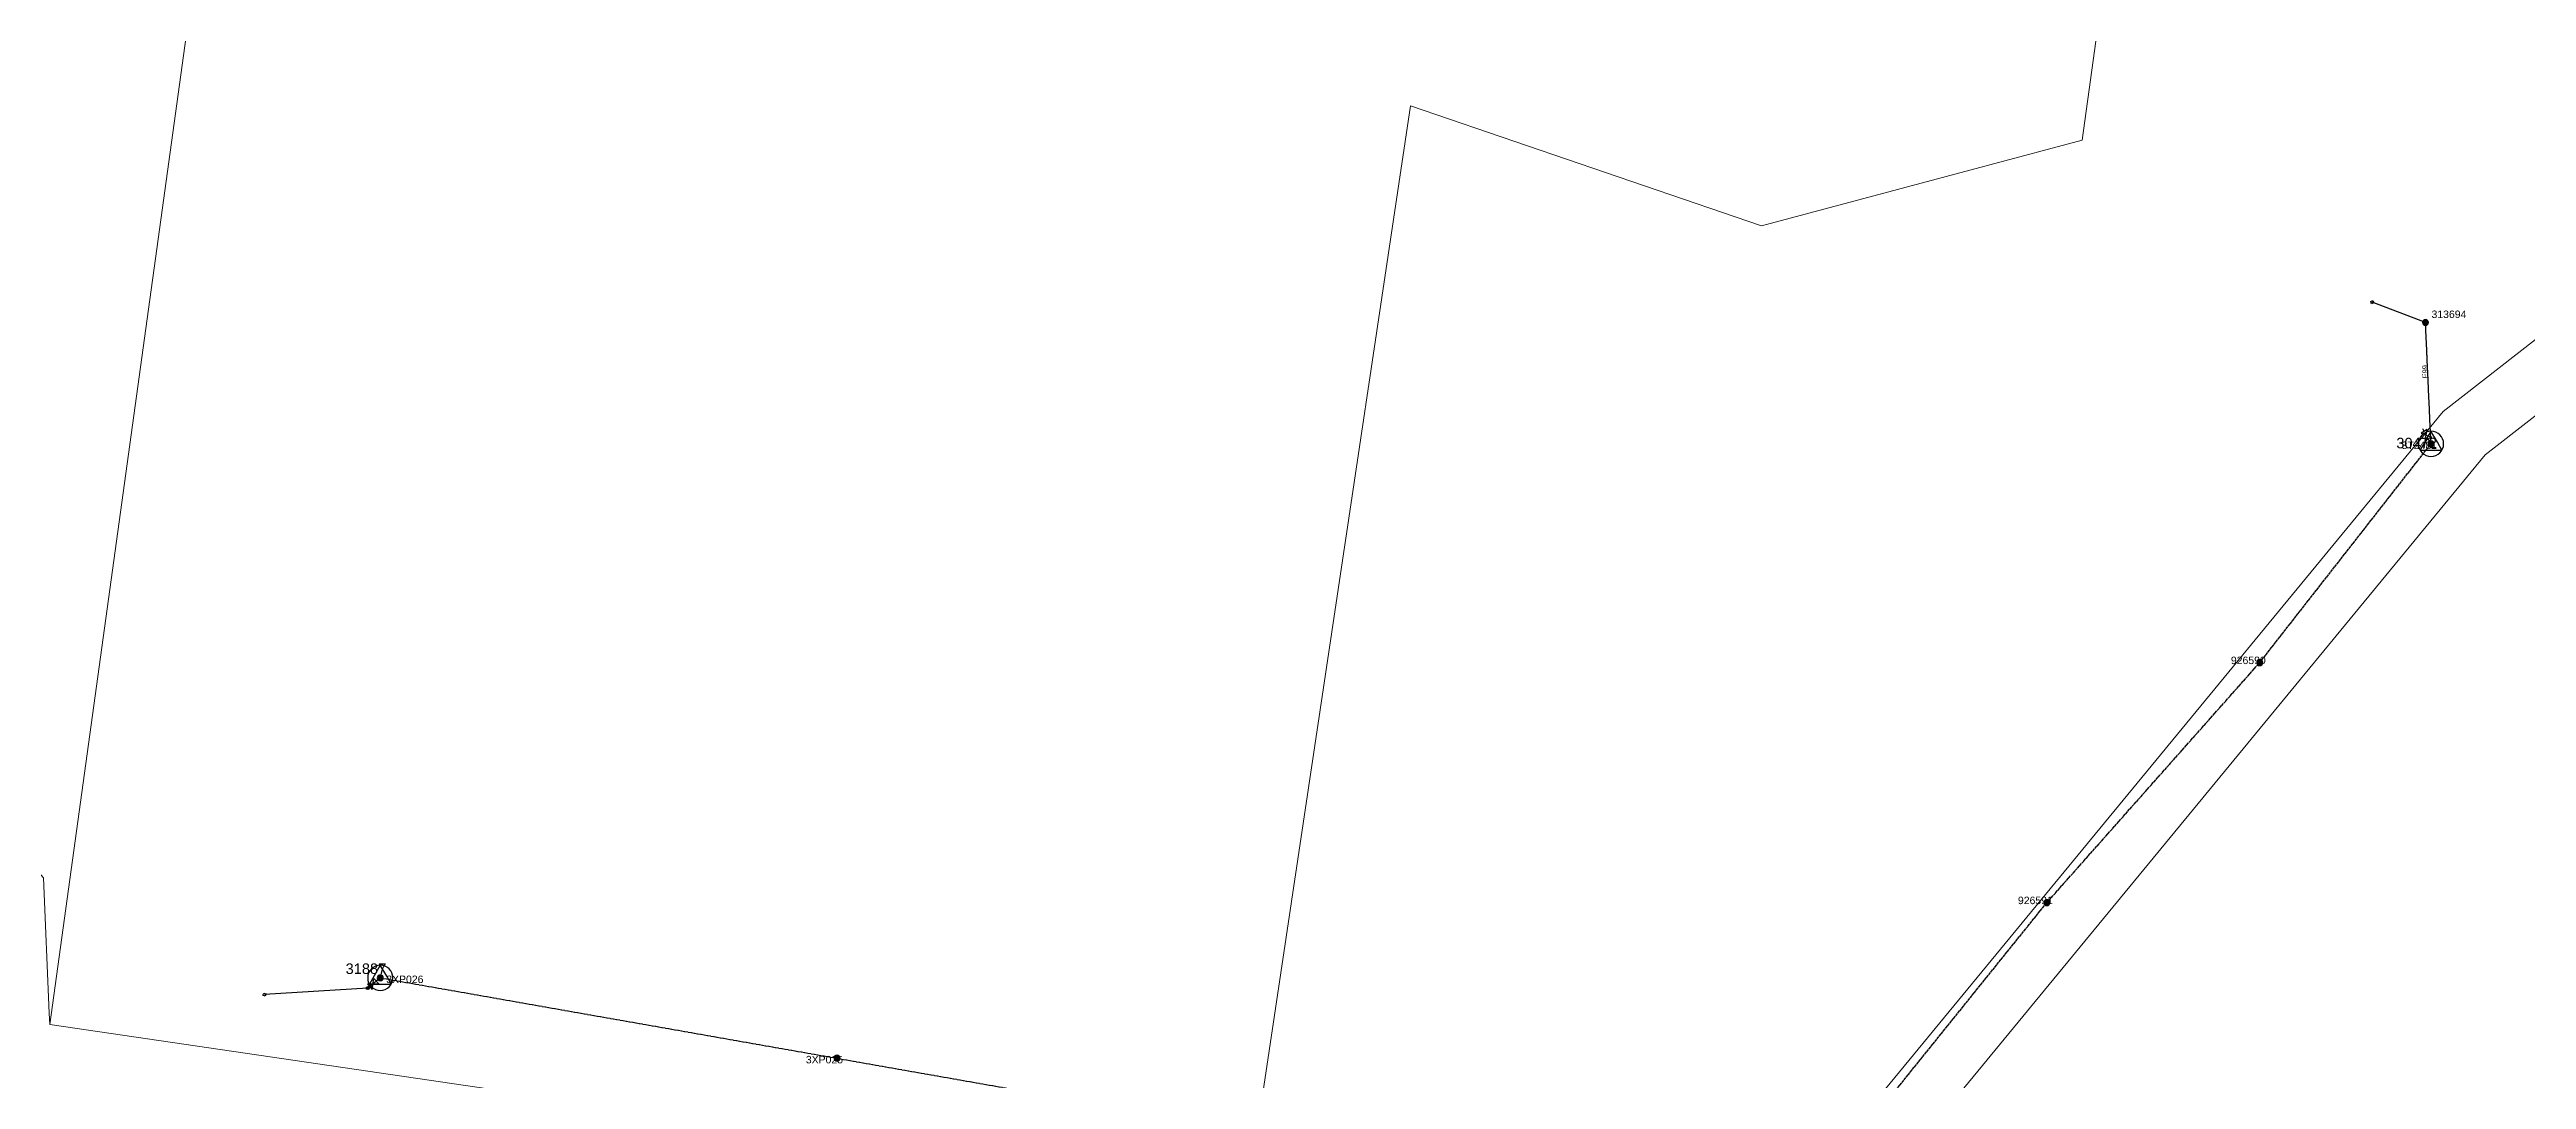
# Model space of a CAD drawing. Header units: metres. Extents: x 257896 to 264438, y 6185680 to 6189085.
# Drawn here: x 261838 to 262666, y 6187133 to 6187477 of the extents above; entities that cross this region are included whole.
import ezdxf
from ezdxf.enums import TextEntityAlignment as Align

# ---------------------------------------------------------------- set-up
doc = ezdxf.new("R2010")
doc.units = ezdxf.units.M
doc.linetypes.add('Cable Exist OH', pattern=[1, 1, 0])
doc.layers.get('0').update_dxf_attribs({"color": 6})
doc.layers.add('Cadastre Land Parcels_SP_EXT', color=9, linetype='Continuous', lineweight=5)
for name, color, linetype in [('Equip_LV_EXT', 7, 'Continuous'), ('Mains_HV_EXT', 7, 'Continuous'), ('Mains_LV_EXT', 7, 'Continuous'), ('Services_SP_EXT', 7, 'Continuous'), ('Sub_SP_TR_HV_LV_EXT', 7, 'Continuous'), ('SupportsOH_SP_TR_HV_LV_SL_EXT', 7, 'Continuous')]:
    doc.layers.add(name, color=color, linetype=linetype)
doc.layers.get('0').freeze()
doc.styles.add('POLE_LABEL', font='arial.ttf')
doc.styles.get("Standard").update_dxf_attribs({"font": 'arial.ttf'})

# ---------------------------------------------------------------- blocks, each defined once
blk = doc.blocks.new('SUB_POLE_EXT')
blk.add_wipeout([(0, 4.22), (0.42, 4.2), (0.83, 4.14), (1.21, 4.05), (1.62, 3.9), (1.99, 3.72), (2.35, 3.51), (2.68, 3.26), (2.99, 2.99), (3.28, 2.66), (3.52, 2.34), (3.76, 1.92), (3.9, 1.62), (4.04, 1.23), (4.18, 0.63), (4.22, 0), (4.18, -0.61), (4.06, -1.15), (3.9, -1.62), (3.58, -2.24), (3.22, -2.73), (2.97, -3.01), (2.68, -3.26), (2.36, -3.5), (2, -3.72), (1.64, -3.89), (1.25, -4.03), (0.82, -4.14), (0.42, -4.2), (0, -4.22), (-0.41, -4.2), (-0.8, -4.15), (-1.21, -4.05), (-1.62, -3.9), (-1.99, -3.73), (-2.35, -3.51), (-2.68, -3.26), (-2.96, -3.02), (-3.23, -2.72), (-3.51, -2.35), (-3.71, -2.01), (-3.91, -1.6), (-4.05, -1.21), (-4.16, -0.76), (-4.22, -0.14), (-4.21, 0.39), (-4.14, 0.83), (-4.03, 1.27), (-3.9, 1.63), (-3.71, 2.02), (-3.5, 2.37), (-3.28, 2.67), (-2.99, 2.99), (-2.68, 3.27), (-2.33, 3.52), (-1.98, 3.73), (-1.63, 3.9), (-1.2, 4.05), (-0.78, 4.15), (-0.4, 4.21)])
blk.add_line((2.16, 0.48), (2.16, 0.48, 0))
blk.add_lwpolyline([(-4.22, 0, 1), (4.22, 0, 1)], format="xyb", close=True)
blk.add_lwpolyline([(2.14, 0.52), (0, 4.22), (-3.66, -2.11), (3.66, -2.11)], close=True)
for tag, height, flags, p in [('STREET_CODE', 0.2, 9, (1.5, 0)), ('ASSET_NUM', 3.5, 8, (2, 2)), ('CONSTRUCTED_VOLTAGE', 0.2, 9, (1.5, -0.2)), ('OPERATING_VOLTAGE', 0.2, 9, (1.5, -0.6)), ('OPERATED_BY', 0.2, 9, (1.5, -0.8)), ('ORIENTATION', 0.2, 9, (1.5, -1.2)), ('OWNED_BY', 0.2, 9, (1.5, -1.4)), ('SECONDARY_VOLTAGE', 0.2, 9, (1.5, -1.6)), ('STATE', 0.2, 9, (1.5, -1.8)), ('SUBSTATION_TYPE', 0.2, 9, (1.5, -2)), ('STREETNAME', 0.2, 9, (1.5, -2.8)), ('SUBURB', 0.2, 9, (1.5, -3)), ('Z', 0.2, 1, (1.5, -3.4)), ('NO_PHASES', 0.2, 9, (1.5, -0.4)), ('MAINTAINED_BY', 0.2, 9, (1.5, -1)), ('USAGE', 0.2, 9, (1.5, -2.2)), ('LEGEND', 0.2, 9, (1.5, -2.4)), ('LOCATION', 0.2, 9, (1.5, -2.6)), ('NOTES', 0.2, 9, (1.5, -3.2))]:
    blk.add_attdef(tag, text='', height=height, dxfattribs=dict(flags=flags)).set_placement(p, align=Align.MIDDLE_LEFT)
blk = doc.blocks.new('LV_OH_LINKS_DISTFUSE_EXT')
for p, q in [((0, 0), (0.96, 0)), ((3.84, 0), (4.8, 0))]:
    blk.add_line(p, q)
blk.add_lwpolyline([(3.84, -1.2), (3.84, 1.2), (0.96, -1.2), (0.96, 1.2)], close=True)
at = {"flags": 9}
for tag, p in [('ACTUAL_STATUS', (0, 0)), ('CONSTRUCTED_VOLTAGE', (0, -0.2)), ('OPERATING_VOLTAGE', (0, -0.6)), ('ORIENTATION', (0, -0.8)), ('OWNED_BY', (0, -1)), ('STATE', (0, -1.2)), ('SWITCH_TYPE', (0, -1.4)), ('NO_PHASES', (0, -0.4)), ('USAGE', (0, -1.6)), ('NOTES', (0, -1.8))]:
    blk.add_attdef(tag, text='', height=0.2, dxfattribs=at).set_placement(p, align=Align.MIDDLE_LEFT)
at = {"flags": 1}
blk.add_attdef('Z', (0, 0), '', height=0.2, dxfattribs=at)
blk = doc.blocks.new('CCP_EXT')
blk.add_wipeout([(0, 0.57), (0.57, 0), (0, -0.57), (-0.57, 0)])
blk.add_lwpolyline([(-0.57, 0), (0, 0.57), (0.57, 0), (0, -0.57), (-0.57, 0)])
at = {"flags": 1}
blk.add_attdef('Z', (0, 0), '', height=0.2, dxfattribs=at)
at = {"flags": 9}
for tag, p in [('CCP_TYPE', (0, 0)), ('CONSTRUCTED_VOLTAGE', (0, -0.2)), ('OPERATING_VOLTAGE', (0, -0.6)), ('ORIENTATION', (0, -0.8)), ('OWNED_BY', (0, -1)), ('STATE', (0, -1.8)), ('NO_PHASES', (0, -0.4)), ('USAGE', (0, -1.2)), ('LEGEND', (0, -1.4)), ('LIFE_SUPPORT', (0, -1.6)), ('NOTES', (0, -2))]:
    blk.add_attdef(tag, text='', height=0.2, dxfattribs=at).set_placement(p, align=Align.MIDDLE_LEFT)
blk = doc.blocks.new('POLE_EXT')
blk.add_hatch(color=256).paths.add_polyline_path([(-1, 0, 1), (1, 0, 1)])
blk.add_lwpolyline([(-1, 0, 1), (1, 0, 1)], format="xyb", close=True)
for tag, height, flags, p in [('pNumber', 2.5, 8, (-17.84, 2.07)), ('OWNED_BY', 0.2, 9, (1.35, -0.4)), ('SPECIAL_USE', 0.2, 9, (1.35, -0.8)), ('STATE', 0.2, 9, (1.35, -1)), ('cLV', 0.2, 9, (1.35, -1.4)), ('hDepth', 0.2, 9, (1.35, -1.6)), ('hDia', 0.2, 9, (1.35, -1.8)), ('cHV', 0.2, 9, (1.35, -2)), ('cLinedev', 0.2, 9, (1.35, -3.4)), ('pExisting', 0.2, 9, (1.35, -3.8)), ('pFooting', 0.2, 9, (1.35, -4.4)), ('pNew', 0.2, 9, (1.35, -4.6)), ('pRelocate', 0.2, 9, (1.35, -5)), ('pRemove', 0.2, 9, (1.35, -5.2)), ('pReplace', 0.2, 9, (1.35, -5.4)), ('pStay', 0.2, 9, (1.35, -5.6)), ('pType', 0.2, 9, (1.35, -5.8)), ('cspan', 0.2, 9, (1.35, -6)), ('STREETNAME', 0.2, 9, (1.35, -6.2)), ('SUBURB', 0.2, 9, (1.35, -6.4)), ('OPERATED_BY', 0.2, 9, (1.36, -7.01)), ('PARENT', 0.2, 9, (1.35, -0.6)), ('USAGE', 0.2, 9, (1.35, -1.2)), ('LBRACKET', 0.2, 9, (1.35, -2.2)), ('LExisting', 0.2, 9, (1.35, -2.4)), ('LANTNUMBER', 0.2, 9, (1.35, -2.6)), ('LOther', 0.2, 9, (1.35, -2.8)), ('LRemove', 0.2, 9, (1.35, -3)), ('LEGEND', 0.2, 9, (1.35, -3.2)), ('LOCATION', 0.2, 9, (1.35, -3.6)), ('PFNUMBER', 0.2, 9, (1.35, -4)), ('NEWPFNUMBER', 0.2, 9, (1.35, -4.2)), ('NOTES', 0.2, 9, (1.35, -6.6)), ('MAINTAINED_BY', 0.2, 9, (1.36, -6.81))]:
    blk.add_attdef(tag, text='', height=height, dxfattribs=dict(flags=flags)).set_placement(p, align=Align.MIDDLE_LEFT)
at = {"style": 'POLE_LABEL'}
for tag, height, flags, p in [('STRUCTURE_PLANT_NUMBER', 0.2, 9, (1.35, 0.03)), ('ASSET_NUM', 2.5, 8, (2, 2)), ('STREET_CODE', 0.2, 9, (1.35, -0.2))]:
    blk.add_attdef(tag, text='', height=height, dxfattribs=dict(at, flags=flags)).set_placement(p, align=Align.MIDDLE_LEFT)
at = {"flags": 1}
blk.add_attdef('Z', (1.35, -7.33), '', height=0.2, dxfattribs=at)
blk = doc.blocks.new('CONNECTOR_NODE_EXT')
h = blk.add_hatch(color=256)
edge = h.paths.add_edge_path()
edge.add_arc((0, 0), 0.5, 0, 360)
blk.add_circle((0, 0), 0.5)
at = {"flags": 1}
blk.add_attdef('Z', (0, 0), '', height=0.2, dxfattribs=at)
at = {"flags": 9}
for tag, p in [('CONNECTOR_TYPE', (0, 0)), ('CONSTRUCTED_VOLTAGE', (0, -0.2)), ('OPERATING_VOLTAGE', (0, -0.6)), ('ORIENTATION', (0, -0.8)), ('SUBTYPE', (0, -1)), ('NO_PHASES', (0, -0.4)), ('USAGE', (0, -1.2)), ('NOTES', (0, -1.4))]:
    blk.add_attdef(tag, text='', height=0.2, dxfattribs=at).set_placement(p, align=Align.MIDDLE_LEFT)

msp = doc.modelspace()

# ---------------------------------------------------------------- linework, layer by layer
at = {"layer": 'Cadastre Land Parcels_SP_EXT', "linetype": 'Continuous'}
msp.add_lwpolyline([(261906.72, 6187649.35), (261427.14, 6187712.66), (261422.1, 6187602.14), (261421.15, 6187595.24), (261412.94, 6187535.45), (261497.47, 6187482.92), (261653.98, 6187385.67), (261687.52, 6187364.83), (261835.75, 6187199.97), (261837.72, 6187154.76), (261837.89, 6187150.94), (261906.72, 6187649.35)], close=True, dxfattribs=at)

# ---------------------------------------------------------------- block references
at = {"layer": 'Sub_SP_TR_HV_LV_EXT'}
ref = msp.add_blockref('SUB_POLE_EXT', (262634.04, 6187345.02), dxfattribs=at)
ref.add_attrib('ASSET_NUM', '30472', dxfattribs={"layer": '0', "height": 3.5}).set_placement((262636.04, 6187345.27), align=Align.MIDDLE_RIGHT)
ref = msp.add_blockref('SUB_POLE_EXT', (261948.39, 6187166.57), dxfattribs=at)
ref.add_attrib('ASSET_NUM', '31887', dxfattribs={"layer": '0', "height": 3.5}).set_placement((261950.39, 6187166.82), align=Align.BOTTOM_RIGHT)
at = {"layer": 'SupportsOH_SP_TR_HV_LV_SL_EXT'}
ref = msp.add_blockref('POLE_EXT', (262632.21, 6187385.55), dxfattribs=at)
ref.add_attrib('ASSET_NUM', '313694', dxfattribs={"layer": '0', "height": 2.5, "style": 'POLE_LABEL'}).set_placement((262634.21, 6187386.3), align=Align.BOTTOM_LEFT)
ref = msp.add_blockref('POLE_EXT', (262576.79, 6187271.91), dxfattribs=at)
ref.add_attrib('ASSET_NUM', '926590', dxfattribs={"layer": '0', "height": 2.5, "style": 'POLE_LABEL'}).set_placement((262578.79, 6187272.66), align=Align.MIDDLE_RIGHT)
ref = msp.add_blockref('POLE_EXT', (262505.59, 6187191.69), dxfattribs=at)
ref.add_attrib('ASSET_NUM', '926591', dxfattribs={"layer": '0', "height": 2.5, "style": 'POLE_LABEL'}).set_placement((262507.59, 6187192.44), align=Align.MIDDLE_RIGHT)
ref = msp.add_blockref('POLE_EXT', (262101.1, 6187139.74), dxfattribs=at)
ref.add_attrib('ASSET_NUM', '3XP025', dxfattribs={"layer": '0', "height": 2.5, "style": 'POLE_LABEL'}).set_placement((262103.1, 6187140.49), align=Align.TOP_RIGHT)

# ---------------------------------------------------------------- texts
at = {"layer": 'Mains_LV_EXT'}
msp.add_text('E99', height=1.8, rotation=92.58153, dxfattribs=at).set_placement((262633.05, 6187366.9))

# ---------------------------------------------------------------- next in the draw order: linework, layer by layer
at = {"layer": 'Cadastre Land Parcels_SP_EXT', "linetype": 'Continuous'}
for points in [[(262574.86, 6187862.11), (261947.96, 6187953.66), (261906.72, 6187649.35), (261837.89, 6187150.94), (262238.12, 6187092.26), (262292.86, 6187457.98), (262410.23, 6187417.83), (262517.44, 6187446.49), (262574.86, 6187862.11)], [(262726.68, 6187840.48), (262574.86, 6187862.11), (262517.44, 6187446.49), (262410.23, 6187417.83), (262292.86, 6187457.98), (262238.12, 6187092.26), (262401.23, 6187068.34), (262638.09, 6187355.8), (262757.03, 6187448.45), (262756.6, 6187464.44), (262752.48, 6187615.77), (262767.25, 6187690.16), (262684.49, 6187781.64), (262685.04, 6187797.62), (262726.68, 6187840.48)], [(262834.14, 6186998.02), (262853.68, 6187039.94), (262862.24, 6187101.57), (262848.28, 6187160.24), (262775.26, 6187314.5), (262760.37, 6187425.55), (262652.2, 6187341.3), (262420.77, 6187060.42), (262420.57, 6187059.77), (262834.14, 6186998.02)]]:
    msp.add_lwpolyline(points, close=True, dxfattribs=at)
at = {"layer": 'Mains_HV_EXT', "linetype": 'Cable Exist OH'}
for points in [[(262411.62, 6187075.08), (262505.59, 6187191.69), (262576.79, 6187271.91), (262634.04, 6187345.02)], [(261948.39, 6187166.57), (262276.59, 6187108.82), (262411.62, 6187075.08)]]:
    msp.add_lwpolyline(points, dxfattribs=at)
at = {"layer": 'Mains_LV_EXT', "linetype": 'Cable Exist OH'}
for points in [[(262634.04, 6187345.02), (262632.21, 6187385.55)], [(261948.39, 6187166.57), (261944.19, 6187163.12)]]:
    msp.add_lwpolyline(points, dxfattribs=at)

# ---------------------------------------------------------------- next in the draw order: block references
at = {"layer": 'Equip_LV_EXT'}
for p, rotation in [((262633.6, 6187345.81), 118.6393684765419), ((261947.79, 6187166.08), 220.8990183081738)]:
    msp.add_blockref('LV_OH_LINKS_DISTFUSE_EXT', p, dxfattribs=dict(at, rotation=rotation))
msp.add_blockref('CONNECTOR_NODE_EXT', (261944.19, 6187163.12), dxfattribs=at)
at = {"layer": 'SupportsOH_SP_TR_HV_LV_SL_EXT'}
ref = msp.add_blockref('POLE_EXT', (262634.04, 6187345.02), dxfattribs=at)
ref.add_attrib('ASSET_NUM', '3T2481', dxfattribs={"layer": '0', "height": 2.5, "style": 'POLE_LABEL'}).set_placement((262636.04, 6187345.77), align=Align.TOP_RIGHT)
ref = msp.add_blockref('POLE_EXT', (261948.39, 6187166.57), dxfattribs=at)
ref.add_attrib('ASSET_NUM', '3XP026', dxfattribs={"layer": '0', "height": 2.5, "style": 'POLE_LABEL'}).set_placement((261950.39, 6187167.32), align=Align.TOP_LEFT)

# ---------------------------------------------------------------- next in the draw order: block references
at = {"layer": 'Services_SP_EXT'}
for p, rotation in [((262614.4, 6187392.36), 157.8436650702178), ((261909.66, 6187160.96), 204.1748058725102)]:
    msp.add_blockref('CCP_EXT', p, dxfattribs=dict(at, rotation=rotation))

# ---------------------------------------------------------------- next in the draw order: linework, layer by layer
for points in [[(262632.21, 6187385.55), (262614.4, 6187392.36)], [(261944.19, 6187163.12), (261909.66, 6187160.96)]]:
    msp.add_lwpolyline(points, dxfattribs=at)

doc.saveas('drawing.dxf')
